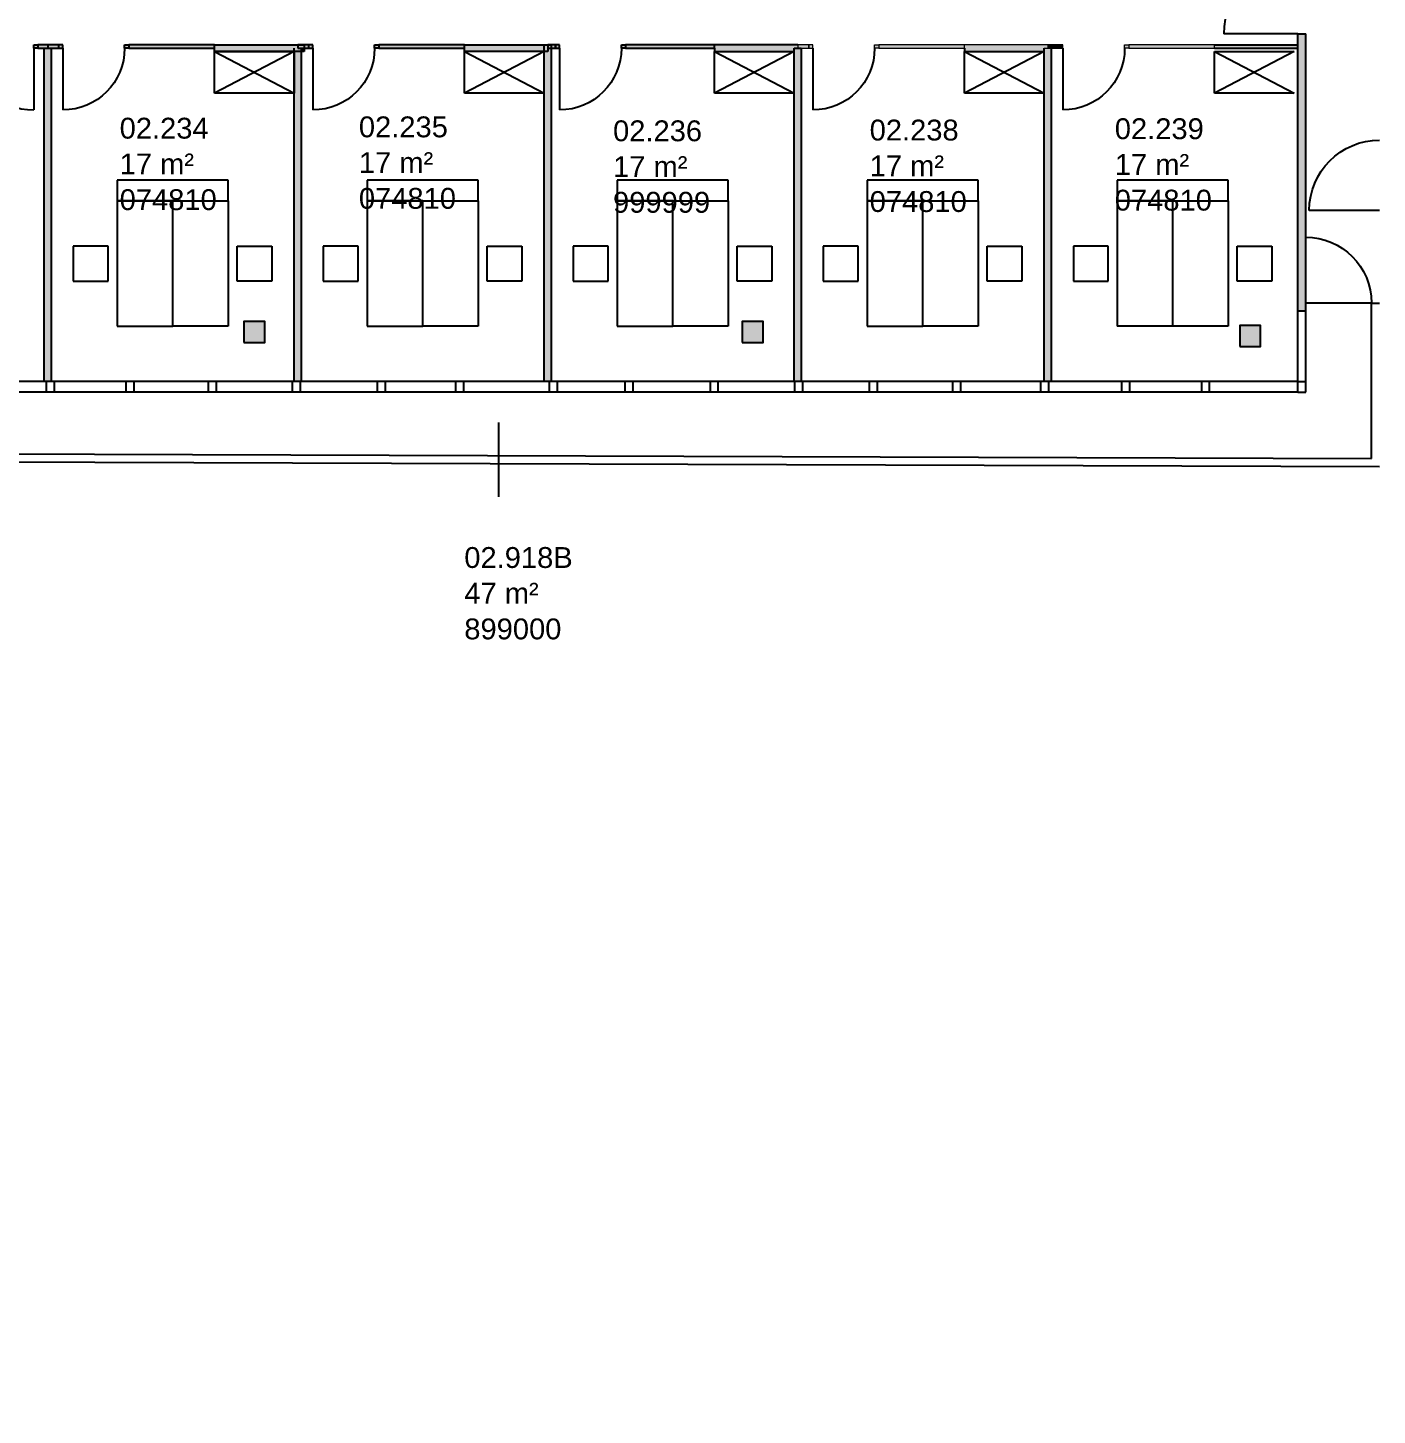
# Model space of a CAD drawing. Header units: metres. Extents: x -1 to 148, y 0 to 108.
# Drawn here: x 53.15 to 72.58, y 71.05 to 91.02 of the extents above; entities that cross this region are included whole.
import ezdxf

# ---------------------------------------------------------------- set-up
doc = ezdxf.new("R2010")
doc.units = ezdxf.units.M
doc.header["$MEASUREMENT"] = 0
doc.header["$PDSIZE"] = -2
doc.layers.get('0').update_dxf_attribs({"linetype": 'CONTINUOUS'})
doc.layers.get('DEFPOINTS').update_dxf_attribs({"linetype": 'CONTINUOUS'})
for name, color, linetype in [('AUSSENWAND_STUETZE', 7, 'CONTINUOUS'), ('AUSSENWAND_STUETZE_FILLING', 7, 'CONTINUOUS'), ('BEMASZUNG', 8, 'CONTINUOUS'), ('BODENKANTEN', 7, 'CONTINUOUS'), ('FENSTER', 4, 'CONTINUOUS'), ('INNENWAND', 7, 'CONTINUOUS'), ('INNENWAND_FILLING', 7, 'CONTINUOUS'), ('MOEBEL', 6, 'CONTINUOUS'), ('RAUMSTEMPEL', 7, 'CONTINUOUS'), ('TUEREN', 4, 'CONTINUOUS')]:
    doc.layers.add(name, color=color, linetype=linetype)
doc.styles.add('ARIAL', font='arial.ttf')
doc.dimstyles.new('Meter_Bem', dxfattribs={"dimtxt": 0.35, "dimasz": 0.015, "dimexe": 0, "dimexo": 0.1, "dimgap": 0.05, "dimtad": 1, "dimzin": 0, "dimdsep": 46, "dimtxsty": 'ARIAL', "dimblk1": 'mass1', "dimblk2": 'mass2', "dimsah": 1, "dimcen": 0.125, "dimse1": 1, "dimse2": 1, "dimclrd": 256, "dimclre": 1, "dimclrt": 256, "dimazin": 0, "dimtp": 102033525.0, "dimtm": 1, "dimtfac": 1, "dimtix": 1, "dimtmove": 2, "dimatfit": 3, "dimldrblk": 'mass2', "dimfxl": 1, "dimtolj": 1, "dimtzin": 0, "dimlwd": -1, "dimarcsym": 0})

# ---------------------------------------------------------------- blocks, each defined once
blk = doc.blocks.new('Tuer')
at = {"layer": 'TUEREN'}
blk.add_line((0, 0), (0, 0.82), dxfattribs=at)
blk.add_arc((0, 0), 0.82, 90, 180, dxfattribs=at)
blk = doc.blocks.new('Raumstempel')
at = {"color": 0, "linetype": 'ByBlock', "style": 'ARIAL'}
for tag, p in [('HOERSAALNUMMER', (0, 1.029)), ('ANZAHL PLAETZE', (0, 0.514)), ('RAUMNUMMER', (0, 0)), ('FLÄCHE', (0, -0.514)), ('INSTITUTSNUMMER1', (0, -1.029)), ('INSTITUTSNUMMER2', (0, -1.543))]:
    blk.add_attdef(tag, p, '', height=0.3, dxfattribs=at)
blk = doc.blocks.new('mass1')
for p, q in [((0, 25.5), (0, -12.75)), ((-5, -5), (5, 5)), ((-5, 0), (5, 0))]:
    blk.add_line(p, q)
blk = doc.blocks.new('mass2')
for p, q in [((5, 5), (-5, -5)), ((5, 0), (-5, 0)), ((0, -25.5), (0, 12.75))]:
    blk.add_line(p, q)
blk = doc.blocks.new('*D29')
at = {"layer": 'BEMASZUNG', "transparency": 16777216}
blk.add_line((0.955, 107.255), (147.913, 107.255), dxfattribs=at)
at = {"layer": 'DEFPOINTS', "color": 0, "transparency": 16777216}
for p in [(147.928, 107.255), (147.928, 78.566), (0.94, 71.045)]:
    blk.add_point(p, dxfattribs=at)
at = {"layer": 'BEMASZUNG', "transparency": 16777216, "xscale": 0.015, "yscale": 0.015, "zscale": 0.015, "rotation": 180}
blk.add_blockref('mass1', (0.94, 107.255), dxfattribs=at)
at = {"layer": 'BEMASZUNG', "transparency": 16777216, "xscale": 0.015, "yscale": 0.015, "zscale": 0.015}
blk.add_blockref('mass2', (147.928, 107.255), dxfattribs=at)
at = {"layer": 'BEMASZUNG', "transparency": 16777216, "insert": (74.434, 107.483), "char_height": 0.35, "attachment_point": 5, "style": 'ARIAL'}
blk.add_mtext('\\A1;146.99', dxfattribs=at)

msp = doc.modelspace()

# ---------------------------------------------------------------- hatches: boundary and pattern name
at = {"layer": 'AUSSENWAND_STUETZE_FILLING'}
for points in [[(56.564, 86.489), (56.564, 86.789), (56.264, 86.789), (56.264, 86.489)], [(63.74, 86.489), (63.74, 86.789), (63.44, 86.789), (63.44, 86.489)], [(70.904, 86.43), (70.904, 86.73), (70.604, 86.73), (70.604, 86.43)]]:
    msp.add_hatch(color=256, dxfattribs=at).paths.add_polyline_path(points)
at = {"layer": 'INNENWAND_FILLING'}
for points in [[(71.553, 90.928), (71.438, 90.928), (71.438, 90.827), (71.438, 86.944), (71.553, 86.944)], [(57.088, 90.674), (56.988, 90.674), (56.988, 85.924), (57.088, 85.924)], [(57.133, 90.724), (57.088, 90.724), (57.088, 90.674), (57.133, 90.674)], [(60.688, 90.724), (60.638, 90.724), (60.638, 90.674), (60.588, 90.674), (60.588, 85.924), (60.688, 85.924)], [(67.888, 90.724), (67.788, 90.724), (67.788, 85.924), (67.888, 85.924)]]:
    msp.add_hatch(color=256, dxfattribs=at).paths.add_polyline_path(points)
h = msp.add_hatch(color=256, dxfattribs=at)
h.paths.add_polyline_path([(55.838, 90.774), (54.606, 90.774), (54.606, 90.724), (55.838, 90.724)])
h.paths.add_polyline_path([(54.606, 90.774), (54.546, 90.774), (54.546, 90.724), (54.606, 90.724)])
h.paths.add_polyline_path([(53.656, 90.774), (53.596, 90.774), (53.596, 90.724), (53.656, 90.724)])
h.paths.add_polyline_path([(53.596, 90.774), (53.438, 90.774), (53.438, 90.724), (53.596, 90.724)])
h.paths.add_polyline_path([(53.438, 90.774), (53.297, 90.774), (53.297, 90.724), (53.438, 90.724)])
h.paths.add_polyline_path([(53.297, 90.774), (53.237, 90.774), (53.237, 90.724), (53.297, 90.724)])
h.paths.add_polyline_path([(53.488, 90.724), (53.388, 90.724), (53.388, 85.924), (53.488, 85.924)])
h = msp.add_hatch(color=256, dxfattribs=at)
h.paths.add_polyline_path([(57.088, 90.724), (57.038, 90.724), (57.038, 90.774), (55.838, 90.774), (55.838, 90.674), (56.988, 90.674), (57.088, 90.674)])
h.paths.add_polyline_path([(57.133, 90.774), (57.038, 90.774), (57.038, 90.724), (57.133, 90.724)])
h.paths.add_polyline_path([(57.196, 90.774), (57.133, 90.774), (57.133, 90.724), (57.196, 90.724)])
h.paths.add_polyline_path([(57.256, 90.774), (57.196, 90.774), (57.196, 90.724), (57.256, 90.724)])
h = msp.add_hatch(color=256, dxfattribs=at)
h.paths.add_polyline_path([(58.206, 90.774), (58.146, 90.774), (58.146, 90.724), (58.206, 90.724)])
h.paths.add_polyline_path([(59.438, 90.774), (58.206, 90.774), (58.206, 90.724), (59.438, 90.724)])
h = msp.add_hatch(color=256, dxfattribs=at)
h.paths.add_polyline_path([(60.588, 90.774), (59.438, 90.774), (59.438, 90.674), (60.588, 90.674)])
h.paths.add_polyline_path([(60.638, 90.774), (60.588, 90.774), (60.588, 90.674), (60.638, 90.674)])
h.paths.add_polyline_path([(60.688, 90.774), (60.638, 90.774), (60.638, 90.724), (60.688, 90.724)])
h.paths.add_polyline_path([(60.749, 90.774), (60.688, 90.774), (60.688, 90.724), (60.749, 90.724)])
h.paths.add_polyline_path([(60.809, 90.774), (60.749, 90.774), (60.749, 90.724), (60.809, 90.724)])
h = msp.add_hatch(color=256, dxfattribs=at)
h.paths.add_polyline_path([(61.759, 90.774), (61.699, 90.774), (61.699, 90.724), (61.759, 90.724)])
h.paths.add_polyline_path([(63.038, 90.774), (61.759, 90.774), (61.759, 90.724), (63.038, 90.724)])
h.paths.add_polyline_path([(64.238, 90.774), (63.038, 90.774), (63.038, 90.724), (63.038, 90.674), (64.188, 90.674), (64.188, 90.724), (64.238, 90.724)])
h = msp.add_hatch(color=256, dxfattribs=at)
h.paths.add_polyline_path([(64.456, 90.774), (64.396, 90.774), (64.396, 90.724), (64.456, 90.724)])
h.paths.add_polyline_path([(64.396, 90.774), (64.238, 90.774), (64.238, 90.724), (64.288, 90.724), (64.396, 90.724)])
h.paths.add_polyline_path([(64.288, 90.724), (64.238, 90.724), (64.188, 90.724), (64.188, 85.924), (64.288, 85.924)])
h = msp.add_hatch(color=256, dxfattribs=at)
h.paths.add_polyline_path([(67.788, 90.724), (67.838, 90.724), (67.838, 90.774), (66.638, 90.774), (66.638, 90.724), (66.638, 90.674), (67.788, 90.674)])
h.paths.add_polyline_path([(66.638, 90.774), (65.406, 90.774), (65.406, 90.724), (66.638, 90.724)])
h.paths.add_polyline_path([(65.406, 90.774), (65.346, 90.774), (65.346, 90.724), (65.406, 90.724)])
h = msp.add_hatch(color=256, dxfattribs=at)
h.paths.add_polyline_path([(68.056, 90.774), (67.996, 90.774), (67.996, 90.724), (68.056, 90.724)])
h.paths.add_polyline_path([(67.996, 90.774), (67.838, 90.774), (67.838, 90.724), (67.888, 90.724), (67.996, 90.724)])
h = msp.add_hatch(color=256, dxfattribs=at)
h.paths.add_polyline_path([(70.238, 90.774), (69.006, 90.774), (69.006, 90.724), (70.238, 90.724)])
h.paths.add_polyline_path([(71.438, 90.774), (70.238, 90.774), (70.238, 90.724), (71.438, 90.724)])
h.paths.add_polyline_path([(69.006, 90.774), (68.946, 90.774), (68.946, 90.724), (69.006, 90.724)])

# ---------------------------------------------------------------- linework, layer by layer
at = {"layer": 'AUSSENWAND_STUETZE'}
for points in [[(56.264, 86.489), (56.564, 86.489), (56.564, 86.789), (56.264, 86.789)], [(63.44, 86.489), (63.74, 86.489), (63.74, 86.789), (63.44, 86.789)], [(70.604, 86.43), (70.904, 86.43), (70.904, 86.73), (70.604, 86.73)]]:
    msp.add_lwpolyline(points, close=True, dxfattribs=at)
at = {"layer": 'BODENKANTEN'}
for p, q in [((72.501, 87.055), (71.553, 87.055)), ((72.501, 84.815), (72.501, 87.055)), ((72.501, 87.055), (72.616, 87.055)), ((50.888, 84.891), (72.501, 84.815)), ((51.003, 84.776), (72.616, 84.7))]:
    msp.add_line(p, q, dxfattribs=at)
at = {"layer": 'FENSTER'}
for p, q in [((71.438, 85.774), (71.438, 86.944)), ((71.553, 85.774), (71.553, 86.944)), ((54.681, 85.924), (52.275, 85.924)), ((53.42, 85.774), (53.42, 85.924)), ((53.535, 85.774), (53.535, 85.924)), ((54.566, 85.774), (54.566, 85.924)), ((57.08, 85.924), (54.681, 85.924)), ((54.681, 85.774), (54.681, 85.924)), ((55.754, 85.774), (55.754, 85.924)), ((55.869, 85.774), (55.869, 85.924)), ((56.965, 85.774), (56.965, 85.924)), ((61.867, 85.924), (57.08, 85.924)), ((57.08, 85.774), (57.08, 85.924)), ((58.186, 85.774), (58.186, 85.924)), ((58.301, 85.774), (58.301, 85.924)), ((59.314, 85.774), (59.314, 85.924)), ((59.429, 85.774), (59.429, 85.924)), ((60.665, 85.774), (60.665, 85.924)), ((60.78, 85.774), (60.78, 85.924)), ((61.752, 85.774), (61.752, 85.924)), ((65.386, 85.924), (61.867, 85.924)), ((61.867, 85.774), (61.867, 85.924)), ((62.98, 85.774), (62.98, 85.924)), ((63.095, 85.774), (63.095, 85.924)), ((64.196, 85.774), (64.196, 85.924)), ((64.311, 85.774), (64.311, 85.924)), ((65.271, 85.774), (65.271, 85.924)), ((71.438, 85.924), (65.386, 85.924)), ((65.386, 85.774), (65.386, 85.924)), ((66.47, 85.774), (66.47, 85.924)), ((66.585, 85.774), (66.585, 85.924)), ((67.74, 85.774), (67.74, 85.924)), ((67.855, 85.774), (67.855, 85.924)), ((68.904, 85.774), (68.904, 85.924)), ((69.019, 85.774), (69.019, 85.924)), ((70.055, 85.774), (70.055, 85.924)), ((70.17, 85.774), (70.17, 85.924)), ((71.438, 85.924), (71.553, 85.924)), ((54.681, 85.774), (52.275, 85.774)), ((57.08, 85.774), (54.681, 85.774)), ((61.867, 85.774), (57.08, 85.774)), ((65.386, 85.774), (61.867, 85.774)), ((71.438, 85.774), (65.386, 85.774)), ((71.438, 85.774), (71.553, 85.774))]:
    msp.add_line(p, q, dxfattribs=at)
at = {"layer": 'INNENWAND'}
for p, q in [((71.438, 90.928), (71.553, 90.928)), ((71.438, 90.827), (71.438, 90.928)), ((71.553, 86.944), (71.553, 90.928)), ((53.596, 90.774), (53.297, 90.774)), ((53.297, 90.724), (53.596, 90.724)), ((53.388, 85.924), (53.388, 90.724)), ((53.438, 90.774), (53.438, 90.724)), ((53.488, 90.724), (53.488, 85.924)), ((55.838, 90.774), (54.606, 90.774)), ((54.606, 90.724), (55.838, 90.724)), ((55.838, 90.674), (55.838, 90.774)), ((55.838, 90.774), (57.133, 90.774)), ((57.133, 90.674), (55.838, 90.674)), ((55.838, 90.674), (56.988, 90.674)), ((56.988, 85.924), (56.988, 90.724)), ((57.196, 90.774), (57.038, 90.774)), ((57.038, 90.774), (57.038, 90.724)), ((57.038, 90.724), (57.196, 90.724)), ((57.088, 90.724), (57.088, 85.924)), ((57.133, 90.774), (57.133, 90.674)), ((59.438, 90.774), (58.206, 90.774)), ((58.206, 90.774), (58.206, 90.724)), ((58.206, 90.724), (59.438, 90.724)), ((59.438, 90.674), (59.438, 90.774)), ((59.438, 90.774), (60.638, 90.774)), ((60.638, 90.674), (59.438, 90.674)), ((60.588, 85.924), (60.588, 90.774)), ((60.588, 90.774), (60.688, 90.774)), ((60.749, 90.774), (60.638, 90.774)), ((60.638, 90.774), (60.638, 90.674)), ((60.638, 90.724), (60.749, 90.724)), ((60.688, 90.774), (60.688, 85.924)), ((60.688, 90.774), (60.688, 90.774)), ((60.749, 90.724), (60.749, 90.774)), ((64.238, 90.774), (61.759, 90.774)), ((61.759, 90.724), (63.038, 90.724)), ((63.038, 90.724), (63.038, 90.774)), ((63.038, 90.724), (63.038, 90.674)), ((63.038, 90.674), (64.188, 90.674)), ((64.188, 85.924), (64.188, 90.724)), ((64.188, 90.724), (64.288, 90.724)), ((64.288, 90.724), (64.288, 85.924)), ((66.638, 90.724), (66.638, 90.674)), ((66.638, 90.674), (67.788, 90.674)), ((67.788, 85.924), (67.788, 90.724)), ((67.888, 90.724), (67.888, 85.924)), ((70.238, 90.774), (71.438, 90.774)), ((70.238, 90.724), (71.438, 90.724)), ((71.438, 86.944), (71.438, 90.827)), ((71.438, 86.944), (71.553, 86.944))]:
    msp.add_line(p, q, dxfattribs=at)
at = {"layer": 'INNENWAND', "linetype": 'Continuous', "lineweight": 18}
for p, q in [((64.396, 90.774), (64.238, 90.774)), ((64.238, 90.774), (64.238, 90.724)), ((64.238, 90.724), (64.396, 90.724)), ((64.396, 90.724), (64.396, 90.774)), ((64.456, 90.774), (64.396, 90.774)), ((64.396, 90.774), (64.396, 90.724)), ((64.396, 90.724), (64.456, 90.724)), ((64.456, 90.724), (64.456, 90.774)), ((65.346, 90.774), (65.406, 90.774)), ((65.346, 90.724), (65.346, 90.774)), ((65.406, 90.724), (65.346, 90.724)), ((67.838, 90.774), (65.406, 90.774)), ((65.406, 90.774), (65.406, 90.724)), ((65.406, 90.724), (66.638, 90.724)), ((66.638, 90.724), (66.638, 90.774)), ((67.788, 90.724), (67.888, 90.724)), ((67.996, 90.774), (67.838, 90.774)), ((67.838, 90.774), (67.838, 90.724)), ((67.838, 90.724), (67.996, 90.724)), ((70.238, 90.774), (69.006, 90.774)), ((69.006, 90.724), (70.238, 90.724)), ((70.238, 90.724), (70.238, 90.774))]:
    msp.add_line(p, q, dxfattribs=at)
at = {"layer": 'INNENWAND'}
for points in [[(53.237, 90.774), (53.297, 90.774), (53.297, 90.724), (53.237, 90.724)], [(57.256, 90.774), (57.196, 90.774), (57.196, 90.724), (57.256, 90.724)], [(58.146, 90.774), (58.206, 90.774), (58.206, 90.724), (58.146, 90.724)], [(60.809, 90.774), (60.749, 90.774), (60.749, 90.724), (60.809, 90.724)], [(61.699, 90.774), (61.759, 90.774), (61.759, 90.724), (61.699, 90.724)]]:
    msp.add_lwpolyline(points, close=True, dxfattribs=at)
at = {"layer": 'INNENWAND', "lineweight": -3}
for points in [[(53.656, 90.774), (53.596, 90.774), (53.596, 90.724), (53.656, 90.724)], [(54.546, 90.774), (54.606, 90.774), (54.606, 90.724), (54.546, 90.724)]]:
    msp.add_lwpolyline(points, close=True, dxfattribs=at)
at = {"layer": 'INNENWAND', "linetype": 'Continuous', "lineweight": 18}
for points in [[(68.056, 90.774), (67.996, 90.774), (67.996, 90.724), (68.056, 90.724)], [(68.946, 90.774), (69.006, 90.774), (69.006, 90.724), (68.946, 90.724)]]:
    msp.add_lwpolyline(points, close=True, dxfattribs=at)
at = {"layer": 'MOEBEL'}
for p, q in [((55.838, 90.074), (55.838, 90.674)), ((55.838, 90.074), (55.838, 90.674)), ((55.838, 90.674), (56.988, 90.074)), ((56.988, 90.674), (55.838, 90.074)), ((55.838, 90.674), (56.988, 90.074)), ((56.988, 90.674), (55.838, 90.074)), ((55.838, 90.074), (55.838, 90.674)), ((55.838, 90.074), (55.838, 90.674)), ((56.988, 90.674), (56.988, 90.074)), ((56.988, 90.674), (56.988, 90.074)), ((59.438, 90.074), (59.438, 90.674)), ((59.438, 90.074), (59.438, 90.674)), ((59.438, 90.674), (60.588, 90.074)), ((60.588, 90.674), (59.438, 90.074)), ((59.438, 90.074), (59.438, 90.674)), ((59.438, 90.074), (59.438, 90.674)), ((59.438, 90.674), (60.588, 90.074)), ((60.588, 90.674), (59.438, 90.074)), ((63.038, 90.074), (63.038, 90.674)), ((63.038, 90.674), (64.188, 90.674)), ((63.038, 90.074), (63.038, 90.674)), ((63.038, 90.674), (64.188, 90.074)), ((64.188, 90.674), (63.038, 90.074)), ((66.638, 90.074), (66.638, 90.674)), ((66.638, 90.674), (67.788, 90.674)), ((66.638, 90.074), (66.638, 90.674)), ((66.638, 90.674), (67.788, 90.074)), ((67.788, 90.674), (66.638, 90.074)), ((70.238, 90.074), (70.238, 90.674)), ((70.238, 90.674), (71.388, 90.674)), ((70.238, 90.074), (70.238, 90.674)), ((70.238, 90.674), (71.388, 90.074)), ((71.388, 90.674), (70.238, 90.074)), ((56.988, 90.074), (55.838, 90.074)), ((56.988, 90.074), (55.838, 90.074)), ((60.588, 90.074), (59.438, 90.074)), ((60.588, 90.074), (59.438, 90.074)), ((64.188, 90.074), (63.038, 90.074)), ((67.788, 90.074), (66.638, 90.074)), ((71.388, 90.074), (70.238, 90.074)), ((54.438, 88.824), (54.438, 88.524)), ((56.038, 88.824), (54.438, 88.824)), ((56.038, 88.524), (56.038, 88.824)), ((58.038, 88.824), (58.038, 88.524)), ((59.638, 88.824), (58.038, 88.824)), ((59.638, 88.524), (59.638, 88.824)), ((61.638, 88.824), (61.638, 88.524)), ((63.238, 88.824), (61.638, 88.824)), ((63.238, 88.524), (63.238, 88.824)), ((65.238, 88.824), (65.238, 88.524)), ((66.838, 88.824), (65.238, 88.824)), ((66.838, 88.524), (66.838, 88.824)), ((68.838, 88.824), (68.838, 88.524)), ((70.438, 88.824), (68.838, 88.824)), ((70.438, 88.524), (70.438, 88.824)), ((55.238, 88.524), (54.438, 88.524)), ((54.438, 88.524), (54.438, 86.724)), ((54.438, 88.524), (56.038, 88.524)), ((55.238, 88.524), (56.038, 88.524)), ((55.238, 86.724), (55.238, 88.524)), ((55.238, 86.724), (55.238, 88.524)), ((56.038, 88.524), (56.038, 86.724)), ((58.838, 88.524), (58.038, 88.524)), ((58.038, 88.524), (58.038, 86.724)), ((58.038, 88.524), (59.638, 88.524)), ((58.838, 88.524), (59.638, 88.524)), ((58.838, 86.724), (58.838, 88.524)), ((58.838, 86.724), (58.838, 88.524)), ((59.638, 88.524), (59.638, 86.724)), ((62.438, 88.524), (61.638, 88.524)), ((61.638, 88.524), (61.638, 86.724)), ((61.638, 88.524), (63.238, 88.524)), ((62.438, 88.524), (63.238, 88.524)), ((62.438, 86.724), (62.438, 88.524)), ((62.438, 86.724), (62.438, 88.524)), ((63.238, 88.524), (63.238, 86.724)), ((66.038, 88.524), (65.238, 88.524)), ((65.238, 88.524), (65.238, 86.724)), ((65.238, 88.524), (66.838, 88.524)), ((66.038, 88.524), (66.838, 88.524)), ((66.038, 86.724), (66.038, 88.524)), ((66.038, 86.724), (66.038, 88.524)), ((66.838, 88.524), (66.838, 86.724)), ((69.638, 88.524), (68.838, 88.524)), ((68.838, 88.524), (68.838, 86.724)), ((68.838, 88.524), (70.438, 88.524)), ((69.638, 88.524), (70.438, 88.524)), ((69.638, 86.724), (69.638, 88.524)), ((69.638, 86.724), (69.638, 88.524)), ((70.438, 88.524), (70.438, 86.724)), ((54.307, 87.872), (53.807, 87.872)), ((53.807, 87.872), (53.807, 87.372)), ((54.307, 87.372), (54.307, 87.872)), ((56.165, 87.372), (56.165, 87.872)), ((56.165, 87.872), (56.665, 87.872)), ((56.665, 87.872), (56.665, 87.372)), ((57.907, 87.872), (57.407, 87.872)), ((57.407, 87.872), (57.407, 87.372)), ((57.907, 87.372), (57.907, 87.872)), ((59.765, 87.372), (59.765, 87.872)), ((59.765, 87.872), (60.265, 87.872)), ((60.265, 87.872), (60.265, 87.372)), ((61.507, 87.872), (61.007, 87.872)), ((61.007, 87.872), (61.007, 87.372)), ((61.507, 87.372), (61.507, 87.872)), ((63.365, 87.372), (63.365, 87.872)), ((63.365, 87.872), (63.865, 87.872)), ((63.865, 87.872), (63.865, 87.372)), ((65.107, 87.872), (64.607, 87.872)), ((64.607, 87.872), (64.607, 87.372)), ((65.107, 87.372), (65.107, 87.872)), ((66.965, 87.372), (66.965, 87.872)), ((66.965, 87.872), (67.465, 87.872)), ((67.465, 87.872), (67.465, 87.372)), ((68.707, 87.872), (68.207, 87.872)), ((68.207, 87.872), (68.207, 87.372)), ((68.707, 87.372), (68.707, 87.872)), ((70.565, 87.372), (70.565, 87.872)), ((70.565, 87.872), (71.065, 87.872)), ((71.065, 87.872), (71.065, 87.372)), ((53.807, 87.372), (54.307, 87.372)), ((56.665, 87.372), (56.165, 87.372)), ((57.407, 87.372), (57.907, 87.372)), ((60.265, 87.372), (59.765, 87.372)), ((61.007, 87.372), (61.507, 87.372)), ((63.865, 87.372), (63.365, 87.372)), ((64.607, 87.372), (65.107, 87.372)), ((67.465, 87.372), (66.965, 87.372)), ((68.207, 87.372), (68.707, 87.372)), ((71.065, 87.372), (70.565, 87.372)), ((54.438, 86.724), (55.238, 86.724)), ((56.038, 86.724), (55.238, 86.724)), ((58.038, 86.724), (58.838, 86.724)), ((59.638, 86.724), (58.838, 86.724)), ((61.638, 86.724), (62.438, 86.724)), ((63.238, 86.724), (62.438, 86.724)), ((65.238, 86.724), (66.038, 86.724)), ((66.838, 86.724), (66.038, 86.724)), ((70.438, 86.724), (68.838, 86.724))]:
    msp.add_line(p, q, dxfattribs=at)
at = {"layer": 'RAUMSTEMPEL'}
msp.add_line((59.932, 84.264), (59.932, 85.334), dxfattribs=at)
at = {"layer": 'TUEREN'}
msp.add_line((71.438, 90.928), (70.372, 90.928), dxfattribs=at)
at = {"layer": 'TUEREN', "lineweight": -3, "extrusion": (1, -1.22465e-16, 0)}
msp.add_line((64.456, 90.724), (64.456, 89.834), dxfattribs=at)
for elevation in [53.237, 53.656, 57.256, 60.809, 68.056]:
    msp.add_lwpolyline([(90.724, 0), (89.834, 0)], dxfattribs=dict(at, elevation=elevation))
at = {"layer": 'TUEREN'}
msp.add_arc((71.438, 90.928), 1.066, 90, 180, dxfattribs=at)
at = {"layer": 'TUEREN', "lineweight": -3}
msp.add_arc((53.237, 90.724), 0.89, 180, 270, dxfattribs=at)
at = {"layer": 'TUEREN', "lineweight": -3, "extrusion": (0, 0, -1)}
for centre in [(-53.656, 90.724), (-57.256, 90.724), (-60.809, 90.724), (-64.456, 90.724), (-68.056, 90.724)]:
    msp.add_arc(centre, 0.89, 180, 270, dxfattribs=at)

# ---------------------------------------------------------------- block references
at = {"layer": 'RAUMSTEMPEL'}
ref = msp.add_blockref('Raumstempel', (54.474, 89.936), dxfattribs=at)
ref.add_attrib('RAUMNUMMER', '02.234', (54.474, 89.422), dxfattribs={"layer": '0', "color": 0, "linetype": 'ByBlock', "height": 0.3, "style": 'ARIAL'})
ref.add_attrib('FLÄCHE_NGF', '17 m²', (54.474, 88.907), dxfattribs={"layer": '0', "color": 0, "linetype": 'ByBlock', "height": 0.3, "style": 'ARIAL'})
ref.add_attrib('NUTZER_1', '074810', (54.474, 88.393), dxfattribs={"layer": '0', "color": 0, "linetype": 'ByBlock', "height": 0.3, "style": 'ARIAL'})
ref = msp.add_blockref('Raumstempel', (57.919, 89.955), dxfattribs=at)
ref.add_attrib('RAUMNUMMER', '02.235', (57.919, 89.441), dxfattribs={"layer": '0', "color": 0, "linetype": 'ByBlock', "height": 0.3, "style": 'ARIAL'})
ref.add_attrib('FLÄCHE_NGF', '17 m²', (57.919, 88.926), dxfattribs={"layer": '0', "color": 0, "linetype": 'ByBlock', "height": 0.3, "style": 'ARIAL'})
ref.add_attrib('NUTZER_1', '074810', (57.919, 88.412), dxfattribs={"layer": '0', "color": 0, "linetype": 'ByBlock', "height": 0.3, "style": 'ARIAL'})
ref = msp.add_blockref('Raumstempel', (61.579, 89.898), dxfattribs=at)
ref.add_attrib('RAUMNUMMER', '02.236', (61.579, 89.384), dxfattribs={"layer": '0', "color": 0, "linetype": 'ByBlock', "height": 0.3, "style": 'ARIAL'})
ref.add_attrib('FLÄCHE_NGF', '17 m²', (61.579, 88.869), dxfattribs={"layer": '0', "color": 0, "linetype": 'ByBlock', "height": 0.3, "style": 'ARIAL'})
ref.add_attrib('NUTZER_1', '999999', (61.579, 88.355), dxfattribs={"layer": '0', "color": 0, "linetype": 'ByBlock', "height": 0.3, "style": 'ARIAL'})
ref = msp.add_blockref('Raumstempel', (65.274, 89.909), dxfattribs=at)
ref.add_attrib('RAUMNUMMER', '02.238', (65.274, 89.395), dxfattribs={"layer": '0', "color": 0, "linetype": 'ByBlock', "height": 0.3, "style": 'ARIAL'})
ref.add_attrib('FLÄCHE_NGF', '17 m²', (65.274, 88.88), dxfattribs={"layer": '0', "color": 0, "linetype": 'ByBlock', "height": 0.3, "style": 'ARIAL'})
ref.add_attrib('NUTZER_1', '074810', (65.274, 88.366), dxfattribs={"layer": '0', "color": 0, "linetype": 'ByBlock', "height": 0.3, "style": 'ARIAL'})
ref = msp.add_blockref('Raumstempel', (68.804, 89.929), dxfattribs=at)
ref.add_attrib('RAUMNUMMER', '02.239', (68.804, 89.414), dxfattribs={"layer": '0', "color": 0, "linetype": 'ByBlock', "height": 0.3, "style": 'ARIAL'})
ref.add_attrib('FLÄCHE_NGF', '17 m²', (68.804, 88.9), dxfattribs={"layer": '0', "color": 0, "linetype": 'ByBlock', "height": 0.3, "style": 'ARIAL'})
ref.add_attrib('NUTZER_1', '074810', (68.804, 88.386), dxfattribs={"layer": '0', "color": 0, "linetype": 'ByBlock', "height": 0.3, "style": 'ARIAL'})
ref = msp.add_blockref('Raumstempel', (59.437, 83.757), dxfattribs=at)
ref.add_attrib('RAUMNUMMER', '02.918B', (59.437, 83.242), dxfattribs={"layer": '0', "color": 0, "linetype": 'ByBlock', "height": 0.3, "style": 'ARIAL'})
ref.add_attrib('FLÄCHE_NGF', '47 m²', (59.437, 82.728), dxfattribs={"layer": '0', "color": 0, "linetype": 'ByBlock', "height": 0.3, "style": 'ARIAL'})
ref.add_attrib('NUTZER_1', '899000', (59.437, 82.214), dxfattribs={"layer": '0', "color": 0, "linetype": 'ByBlock', "height": 0.3, "style": 'ARIAL'})
at = {"layer": 'TUEREN', "xscale": -1.233650272560336, "yscale": 1.233650272560354, "zscale": 1.233650272560353, "rotation": 90}
msp.add_blockref('Tuer', (72.616, 88.388), dxfattribs=at)
at = {"layer": 'TUEREN', "xscale": -1.156442882033, "yscale": 1.156442882033017, "zscale": 1.156442882033016}
msp.add_blockref('Tuer', (71.553, 87.055), dxfattribs=at)

# ---------------------------------------------------------------- dimensions: what is measured, and where the dimension line sits
at = {"layer": 'BEMASZUNG'}
dim = msp.add_linear_dim(base=(147.928, 107.255), p1=(0.94, 71.045), p2=(147.928, 78.566), dimstyle='Meter_Bem', dxfattribs=at)
dim.commit()
dim.dimension.update_dxf_attribs({"geometry": '*D29', "text_midpoint": (74.434, 107.483)})

doc.saveas('drawing.dxf')
